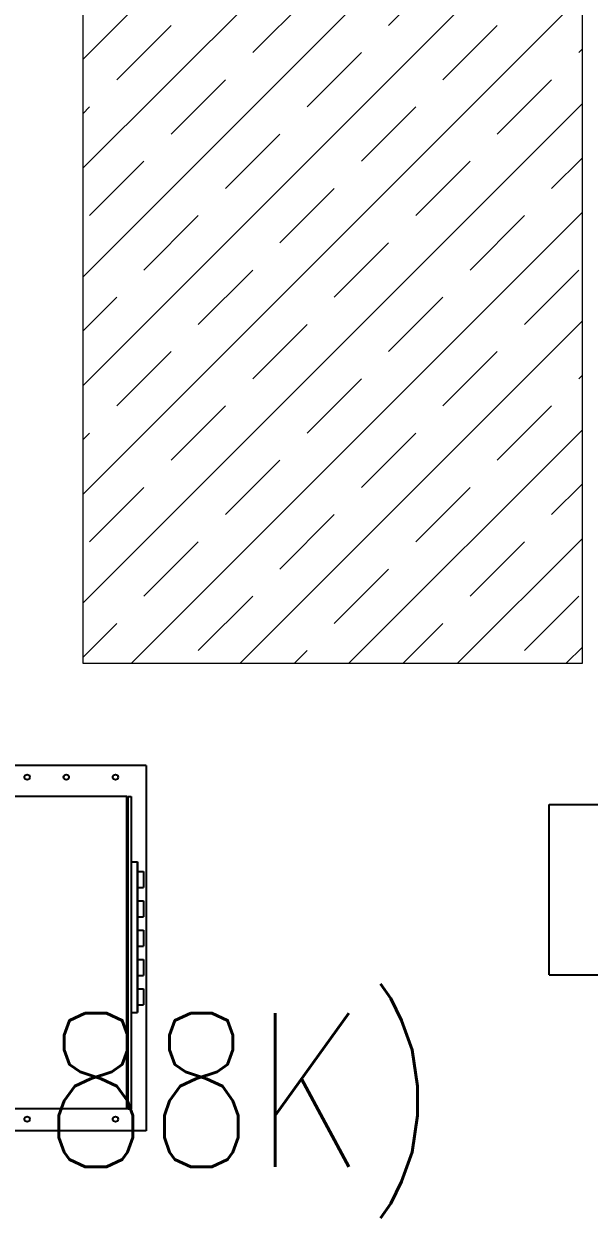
# Model space of a CAD drawing. Extents: x -18489 to 195597, y -1599 to 112111.
# Drawn here: x -15650.1 to -15503, y 7962 to 8272.6 of the extents above; entities that cross this region are included whole.
import ezdxf
from ezdxf.enums import TextEntityAlignment as Align

# ---------------------------------------------------------------- set-up
doc = ezdxf.new("R2010")
doc.units = 0
doc.header["$LTSCALE"] = 100
doc.layers.add('188K-SM-03-F10-MECH-EQ-Y2257103$0$Micron CUP L10 CDA EQU$0$M-PHASE1 AREA', color=252, linetype='Continuous')
doc.styles.add('X-CUB3-L10$0$CHINA', font='simplex.shx', dxfattribs={"width": 0.75, "bigfont": 'chineset.shx'})

# ---------------------------------------------------------------- blocks, each defined once
blk = doc.blocks.new('X-CUB3-L10')
at = {"layer": 'DefPoints', "style": 'X-CUB3-L10$0$CHINA', "width": 0.8}
blk.add_text('CDA(188K)', height=40, dxfattribs=at).set_placement((-15658.15, 7995.31), align=Align.MIDDLE_CENTER)
blk = doc.blocks.new('188K-SM-03-F10-MECH-EQ-Y2257103$0$Micron CUP L10 CDA EQU$0$XCM7Q30CDA-200K$0$xCUP-L40-M03-HVAC-EQ$0$xCUP-L40-M03-HVAC-EQ$0$XCUP-L40-HVAC-EQ$0$C700')
for p, q in [((-1094.8, 1470.7), (-685, 1470.7)), ((-1094.8, 521.1), (-1094.8, 1470.7)), ((-1046.6, 1414.1), (-1055.9, 1414.1)), ((-1055.9, 601.7), (-1055.9, 1414.1)), ((-1046.4, 1414.2), (-1055.7, 1414.2)), ((-1055.7, 601.8), (-1055.7, 1414.2)), ((-1046.6, 601.7), (-1046.6, 1414.1)), ((-1044.2, 1407.8), (-1046.6, 1407.8)), ((-1046.4, 601.8), (-1046.4, 1414.2)), ((-1044, 1407.9), (-1046.4, 1407.9)), ((-1044.2, 1414.1), (-721.8, 1414.1)), ((-1044.2, 1414.1), (-1044.2, 601.7)), ((-1044, 1414.2), (-721.6, 1414.2)), ((-1044, 1414.2), (-1044, 601.8)), ((-1055.9, 1163.4), (-1071.8, 1163.4)), ((-1071.8, 771.1), (-1071.8, 1163.4)), ((-1055.7, 1163.5), (-1071.6, 1163.5)), ((-1071.6, 771.3), (-1071.6, 1163.5)), ((-1087.6, 1101.5), (-1087.6, 1142.8)), ((-1071.8, 1142.9), (-1087.5, 1142.9)), ((-1087.5, 1102.9), (-1087.5, 1142.9)), ((-1071.8, 1101.5), (-1087.6, 1101.5)), ((-1087.6, 1025.3), (-1087.6, 1066.6)), ((-1071.8, 1066.7), (-1087.5, 1066.7)), ((-1087.5, 1026.7), (-1087.5, 1066.7)), ((1056.4, 1064.9), (717.1, 1064.9)), ((1056.4, 1064.9), (1056.4, 622.4)), ((-1071.8, 1025.3), (-1087.6, 1025.3)), ((-1087.6, 949.2), (-1087.6, 990.4)), ((-1071.8, 990.6), (-1087.5, 990.6)), ((-1087.5, 950.5), (-1087.5, 990.6)), ((-1071.8, 949.2), (-1087.6, 949.2)), ((-1087.6, 873), (-1087.6, 914.3)), ((-1071.8, 914.4), (-1087.5, 914.4)), ((-1087.5, 874.4), (-1087.5, 914.4)), ((-1071.8, 873), (-1087.6, 873)), ((-1087.6, 796.8), (-1087.6, 838.1)), ((-1071.8, 838.2), (-1087.5, 838.2)), ((-1087.5, 798.2), (-1087.5, 838.2)), ((-1071.8, 796.8), (-1087.6, 796.8)), ((-1055.9, 771.1), (-1071.8, 771.1)), ((-1055.7, 771.3), (-1071.6, 771.3)), ((1056.4, 622.4), (717.1, 622.4)), ((-1046.6, 601.7), (-1055.9, 601.7)), ((-1046.4, 601.8), (-1055.7, 601.8)), ((-1044.2, 608), (-1046.6, 608)), ((-1044, 608.1), (-1046.4, 608.1)), ((-1044.2, 601.7), (-721.8, 601.7)), ((-1044, 601.8), (-721.6, 601.8)), ((-1094.8, 521.1), (-689.7, 521.1))]:
    blk.add_line(p, q)
for centre in [(-1014.8, 1440.7), (-784.9, 1440.7), (-1014.8, 551.1), (-886.9, 551.1), (-784.9, 551.1)]:
    blk.add_circle(centre, 7)
blk = doc.blocks.new('188K-SM-03-F10-MECH-EQ-Y2257103')
at = {"layer": '188K-SM-03-F10-MECH-EQ-Y2257103$0$Micron CUP L10 CDA EQU$0$M-PHASE1 AREA', "lineweight": 0, "ltscale": 0.1}
h = blk.add_hatch(dxfattribs=at)
h.set_pattern_fill('JIS_STN_1E', color=256, scale=20)
h.set_pattern_definition([(45, (6506.516, 706.187), (-14.142136, 14.142136), []), (45, (6520.616, 706.187), (-14.142136, 14.142136), [20, -10])])
h.paths.add_polyline_path([(-15634.81, 8106.33), (-15504.81, 8106.33), (-15504.81, 8386.33), (-15634.81, 8386.33)])
blk.add_lwpolyline([(-15634.81, 8106.33), (-15504.81, 8106.33), (-15504.81, 8386.33), (-15634.81, 8386.33)], close=True, dxfattribs=at)
at = {"layer": '188K-SM-03-F10-MECH-EQ-Y2257103$0$Micron CUP L10 CDA EQU$0$M-PHASE1 AREA', "lineweight": 0, "ltscale": 0.1, "xscale": 0.1, "yscale": 0.1, "zscale": 0.1, "rotation": 179.9999999999998}
for p in [(-15727.79, 8131.79), (-15407.79, 8131.79)]:
    blk.add_blockref('188K-SM-03-F10-MECH-EQ-Y2257103$0$Micron CUP L10 CDA EQU$0$XCM7Q30CDA-200K$0$xCUP-L40-M03-HVAC-EQ$0$xCUP-L40-M03-HVAC-EQ$0$XCUP-L40-HVAC-EQ$0$C700', p, dxfattribs=at)

msp = doc.modelspace()

# ---------------------------------------------------------------- block references
msp.add_blockref('X-CUB3-L10', (0, 0))

# ---------------------------------------------------------------- next in the draw order: block references
msp.add_blockref('188K-SM-03-F10-MECH-EQ-Y2257103', (0, 0))

doc.saveas('drawing.dxf')
